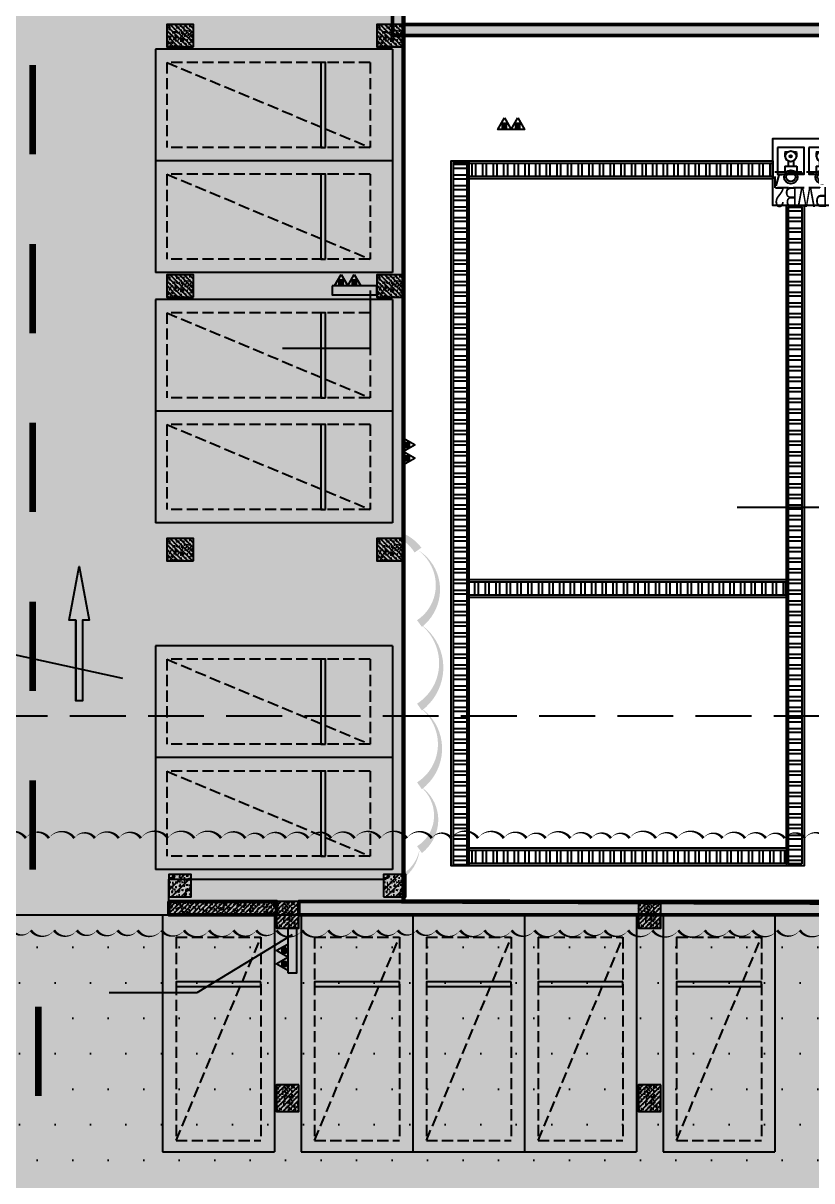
# Model space of a CAD drawing. Extents: x -1338203 to 1886333, y -530034 to 1031844.
# Drawn here: x 637065 to 654712, y 203029 to 228924 of the extents above; entities that cross this region are included whole.
import ezdxf

# ---------------------------------------------------------------- set-up
doc = ezdxf.new("R2010")
doc.units = 0
doc.header["$LTSCALE"] = 1000
doc.header["$MEASUREMENT"] = 0
for name, pattern in [('$2$DASH', [0.35, 0.25, -0.1]), ('A-001-平面B2$0$__DASH', [0.35, 0.25, -0.1]), ('DASH', [0.35, 0.25, -0.1])]:
    doc.linetypes.add(name, pattern=pattern)
for name, color, linetype in [('$0$0A-O-HOLE', 52, 'Continuous'), ('$0$DIM_SYMB', 3, 'Continuous'), ('0A-P-PKNG-LINE', 9, 'Continuous'), ('A-001-平面参照B1$0$0A-ELEV-PATT', 8, 'Continuous'), ('A-001-平面参照B1$0$AUDIT_D_220531184525-2', 40, 'Continuous'), ('p-a-regular', 5, 'Continuous'), ('S001地下一墙柱$0$0S-CW-HATCH', 251, 'Continuous'), ('S001地下一墙柱$0$0S-CW-HATCH-UP', 251, 'Continuous'), ('S001地下一墙柱$0$S001地下一墙柱$0$0S-CC-LINE', 52, 'Continuous'), ('S001地下一墙柱$0$S001地下一墙柱$0$0S-CW-HATCH', 251, 'Continuous'), ('S001地下一墙柱$0$S001地下一墙柱$0$0S-CW-HATCH-UP', 251, 'Continuous'), ('S001地下一墙柱$0$S001地下一墙柱$0$S001地下一墙柱$0$0S-CC-LINE', 52, 'Continuous'), ('中心线', 42, 'Continuous'), ('地面指向箭头', 7, 'Continuous'), ('负一层消火栓$0$0P-ACC-FH', 7, 'Continuous'), ('负一层消火栓$0$0P-DIM-FH', 3, 'Continuous'), ('负一层消火栓$0$0P-EQUIP-FH', 7, 'Continuous'), ('负一层集水坑及排水沟$0$P001-预留预埋-B1$0$A-001-平面B1$0$0A-A-HATH', 8, 'Continuous'), ('负一层集水坑及排水沟$0$P001-预留预埋-B1$0$A-001-平面B1$0$0A-P-ROOF-DRAN', 190, 'Continuous'), ('负一层集水坑及排水沟$0$负一层集水坑及排水沟$0$P001-预留预埋-B1$0$0P-EQUIP-WW', 7, 'Continuous')]:
    doc.layers.add(name, color=color, linetype=linetype)
doc.layers.add('AAD-A-PROOF', color=30, linetype='Continuous', plot=False)
doc.layers.add('p-a-regular-narrow', color=7, linetype='Continuous', true_color=0x9600ff)
doc.layers.add('p-a-wall', color=7, linetype='Continuous', lineweight=50)
doc.layers.add('p-h-walkable', color=7, linetype='Continuous', lineweight=70, true_color=0xf0f0f0)
doc.styles.add('负一层集水坑及排水沟$0$负一层集水坑及排水沟$0$P001-预留预埋-B1$0$AAD-TXT', font='AAD-TXT.shx', dxfattribs={"width": 0.7, "height": 3, "bigfont": 'AAD-HZTXT.shx'})

# ---------------------------------------------------------------- blocks, each defined once
blk = doc.blocks.new('A-001-平面参照B1')
at = {"layer": 'A-001-平面参照B1$0$0A-ELEV-PATT'}
h = blk.add_hatch(dxfattribs=at)
h.set_pattern_fill('DOTS', color=256, scale=500)
h.set_pattern_definition([(0, (-766365.4, -306889.1), (396.875, 793.75), [0, -793.75])])
h.paths.add_polyline_path([(-147679, -109440), (-147679, -97910), (-102629, -97910), (-102629, -114010), (-139289, -114010), (-139289, -113010), (-147319, -113008), (-147319, -109438)])
at = {"layer": 'A-001-平面参照B1$0$AUDIT_D_220531184525-2'}
blk.add_lwpolyline([(-147679, -109440), (-147679, -97910), (-102629, -97910), (-102629, -114010), (-139289, -114010), (-139289, -113010), (-147319, -113008), (-147319, -109438), (-147679, -109440)], dxfattribs=at)
blk = doc.blocks.new('负一层集水坑及排水沟$0$负一层集水坑及排水沟$0$P001-预留预埋-B1$0$P2')
at = {"layer": '负一层集水坑及排水沟$0$负一层集水坑及排水沟$0$P001-预留预埋-B1$0$0P-EQUIP-WW'}
for p, q in [((355593, 79151), (355566, 79151)), ((355593, 79033), (355566, 79033)), ((355593, 79168), (355593, 79016)), ((355603, 79168), (355593, 79168)), ((355603, 79016), (355593, 79016)), ((355603, 79168), (355603, 79016)), ((355609, 79151), (355603, 79151)), ((355609, 79033), (355603, 79033)), ((355609, 79226), (355609, 78958)), ((355730, 79226), (355609, 79226)), ((355730, 79226), (355730, 78958)), ((355843, 79151), (355730, 79151)), ((355843, 79033), (355730, 79033)), ((355928, 79222), (355928, 79211)), ((356019, 79222), (355928, 79222)), ((356019, 79222), (356019, 79190)), ((356019, 78994), (356019, 78962)), ((356032, 79222), (356032, 79179)), ((356048, 79222), (356032, 79222)), ((356032, 79005), (356032, 78962)), ((356048, 79222), (356048, 79159)), ((356048, 79025), (356048, 78962)), ((355730, 78958), (355609, 78958)), ((355928, 78973), (355928, 78962)), ((356019, 78962), (355928, 78962)), ((356048, 78962), (356032, 78962)), ((355593, 78468), (355593, 78316)), ((355603, 78468), (355593, 78468)), ((355603, 78468), (355603, 78316)), ((355609, 78526), (355609, 78258)), ((355730, 78526), (355609, 78526)), ((355730, 78526), (355730, 78258)), ((355928, 78522), (355928, 78511)), ((356019, 78522), (355928, 78522)), ((356019, 78522), (356019, 78490)), ((356032, 78522), (356032, 78479)), ((356048, 78522), (356032, 78522)), ((356048, 78522), (356048, 78459)), ((355593, 78451), (355566, 78451)), ((355593, 78333), (355566, 78333)), ((355603, 78316), (355593, 78316)), ((355609, 78451), (355603, 78451)), ((355609, 78333), (355603, 78333)), ((355730, 78258), (355609, 78258)), ((355843, 78451), (355730, 78451)), ((355843, 78333), (355730, 78333)), ((355928, 78273), (355928, 78262)), ((356019, 78262), (355928, 78262)), ((356019, 78294), (356019, 78262)), ((356032, 78305), (356032, 78262)), ((356048, 78262), (356032, 78262)), ((356048, 78325), (356048, 78262))]:
    blk.add_line(p, q, dxfattribs=at)
for points in [[(354848, 77992), (354848, 79492), (356348, 79492), (356348, 77992)], [(356148, 79392), (355548, 79392), (355548, 78792), (356148, 78792)], [(356148, 78692), (355548, 78692), (355548, 78092), (356148, 78092)]]:
    blk.add_lwpolyline(points, close=True, dxfattribs=at)
for centre, radius in [((355484, 79092), 151), ((355484, 79092), 102), ((355948, 79092), 121), ((355948, 79092), 27), ((355484, 78392), 151), ((355484, 78392), 102), ((355948, 78392), 121), ((355948, 78392), 27)]:
    blk.add_circle(centre, radius, dxfattribs=at)
at = {"layer": '负一层集水坑及排水沟$0$负一层集水坑及排水沟$0$P001-预留预埋-B1$0$0P-EQUIP-WW', "style": '负一层集水坑及排水沟$0$负一层集水坑及排水沟$0$P001-预留预埋-B1$0$AAD-TXT', "width": 0.7}
blk.add_text('PWB2', height=450, rotation=90, dxfattribs=at).set_placement((355263, 78268, 3000))
blk = doc.blocks.new('负一层集水坑及排水沟')
at = {"layer": '负一层集水坑及排水沟$0$P001-预留预埋-B1$0$A-001-平面B1$0$0A-A-HATH'}
h = blk.add_hatch(dxfattribs=at)
h.set_pattern_fill('STEEL', color=256, scale=150, angle=675)
h.set_pattern_definition([(360, (88855.5, -55067.4), (2e-05, 238.125), []), (360, (88939.69, -54983.22), (2e-05, 238.125), [])])
h.paths.add_polyline_path([(-119374, -96793), (-119674, -96793), (-119674, -81072), (-119374, -81072)])
h = blk.add_hatch(dxfattribs=at)
h.set_pattern_fill('STEEL', color=256, scale=150, angle=585)
h.set_pattern_definition([(270, (-77981.1, -289624.32), (238.125, -2e-05), []), (270, (-77896.92, -289708.5), (238.125, -2e-05), [])])
h.paths.add_polyline_path([(-119325, -81394), (-119325, -81094), (-112564, -81094), (-112564, -81394)])
h = blk.add_hatch(dxfattribs=at)
h.set_pattern_fill('STEEL', color=256, scale=150, angle=675)
h.set_pattern_definition([(360, (96355.68, -55067.6), (2e-05, 238.125), []), (360, (96439.87, -54983.42), (2e-05, 238.125), [])])
h.paths.add_polyline_path([(-111874, -96769), (-112174, -96769), (-112174, -82109), (-111874, -82109)])
h = blk.add_hatch(dxfattribs=at)
h.set_pattern_fill('STEEL', color=256, scale=150, angle=585)
h.set_pattern_definition([(270, (-77680.9, -298990.78), (238.125, -2e-05), []), (270, (-77596.71, -299074.97), (238.125, -2e-05), [])])
h.paths.add_polyline_path([(-119325, -90761), (-119325, -90461), (-112264, -90461), (-112264, -90761)])
h = blk.add_hatch(dxfattribs=at)
h.set_pattern_fill('STEEL', color=256, scale=150, angle=585)
h.set_pattern_definition([(270, (-77981.1, -304990.78), (238.125, -2e-05), []), (270, (-77896.92, -305074.97), (238.125, -2e-05), [])])
h.paths.add_polyline_path([(-119325, -96761), (-119325, -96461), (-112267, -96461), (-112267, -96761)])
at = {"layer": '负一层集水坑及排水沟$0$P001-预留预埋-B1$0$A-001-平面B1$0$0A-P-ROOF-DRAN'}
for points in [[(-119325, -81044), (-119325, -96811), (-119724, -96811), (-119724, -81044)], [(-112524, -81444), (-119325, -81444), (-119325, -81044), (-112524, -81044)], [(-119374, -96793), (-119674, -96793), (-119674, -81085), (-119374, -81085)], [(-119325, -81394), (-119325, -81094), (-112543, -81094), (-112543, -81394)], [(-111824, -82044), (-111824, -96811), (-112224, -96811), (-112224, -82044)], [(-111874, -96769), (-112174, -96769), (-112174, -82078), (-111874, -82078)], [(-112224, -90811), (-119325, -90811), (-119325, -90411), (-112224, -90411)], [(-119325, -90761), (-119325, -90461), (-112243, -90461), (-112243, -90761)], [(-112224, -96811), (-119325, -96811), (-119325, -96411), (-112224, -96411)], [(-119325, -96761), (-119325, -96461), (-112267, -96461), (-112267, -96761)]]:
    blk.add_lwpolyline(points, close=True, dxfattribs=at)
at = {"rotation": 90}
blk.add_blockref('负一层集水坑及排水沟$0$负一层集水坑及排水沟$0$P001-预留预埋-B1$0$P2', (-33032, -436892), dxfattribs=at)
blk = doc.blocks.new('A$C2C814229')
at = {"layer": '$0$0A-O-HOLE', "linetype": 'DASH'}
blk.add_lwpolyline([(-111474, -81294), (-111474, -81647), (-112474, -81647), (-112474, -81294)], close=True, dxfattribs=at)
blk.add_lwpolyline([(-111476, -81296), (-112392, -81362), (-112474, -81647)], dxfattribs=at)
blk = doc.blocks.new('负一层消火栓$0$$TwtSys$00000546')
h = blk.add_hatch()
h.set_pattern_fill('ANSI31', color=256, scale=200, style=0)
h.set_pattern_definition([(45, (-38543.802, -6670.83), (-17.67767, 17.67767), [])])
h.paths.add_polyline_path([(-65, 174), (65, 174), (65, 44), (-65, 44)])
for points in [[(0, 344), (-198, 0), (198, 0)], [(-65, 174), (65, 174), (65, 44), (-65, 44)]]:
    blk.add_lwpolyline(points, close=True)
blk = doc.blocks.new('负一层消火栓')
at = {"layer": '负一层消火栓$0$0P-ACC-FH', "elevation": 0}
blk.add_lwpolyline([(-122388, -83844), (-122388, -84044), (-121389, -84044), (-121389, -83844)], close=True, dxfattribs=at)
at = {"layer": '负一层消火栓$0$0P-ACC-FH'}
blk.add_lwpolyline([(-123379, -99210), (-123179, -99210), (-123179, -98210), (-123379, -98210)], close=True, dxfattribs=at)
at = {"layer": '负一层消火栓$0$0P-DIM-FH'}
for p, q in [((-121538, -83944, 800), (-121538, -85242, 800)), ((-121538, -85242, 800), (-123500, -85242, 800)), ((-111124, -88797, 800), (-113327, -88797, 800)), ((-123279, -98360, 800), (-125412, -99658, 800)), ((-125412, -99658, 800), (-127374, -99658, 800))]:
    blk.add_line(p, q, dxfattribs=at)
at = {"layer": '负一层消火栓$0$0P-EQUIP-FH', "xscale": -0.75, "yscale": 0.75, "zscale": 0.75}
for p in [(-118531, -80344), (-118234, -80344), (-122187, -83844, 800), (-121890, -83844, 800)]:
    blk.add_blockref('负一层消火栓$0$$TwtSys$00000546', p, dxfattribs=at)
at = {"layer": '负一层消火栓$0$0P-EQUIP-FH', "zscale": 0.75}
for p, xscale, yscale, rotation in [((-120789, -87398), -0.75, 0.75, 270), ((-120789, -87696), -0.75, 0.75, 270), ((-123379, -98711, 800), -0.7500000000000013, 0.7500000000000013, 90), ((-123379, -99009, 800), -0.7500000000000013, 0.7500000000000013, 90)]:
    blk.add_blockref('负一层消火栓$0$$TwtSys$00000546', p, dxfattribs=dict(at, xscale=xscale, yscale=yscale, rotation=rotation))
blk = doc.blocks.new('剖面位置')
at = {"layer": '$0$DIM_SYMB', "linetype": '$2$DASH', "ltscale": 5}
blk.add_lwpolyline([(-156254, -93458), (-109911, -93458)], dxfattribs=at)
blk.add_lwpolyline([(-156254, -93458), (-109911, -93458)], dxfattribs=at)
blk = doc.blocks.new('直行')
at = {"layer": '地面指向箭头'}
blk.add_hatch(color=251, dxfattribs=at).paths.add_polyline_path([(-29241, 4059962), (-29466, 4058762), (-29316, 4058762), (-29316, 4056961), (-29166, 4056961), (-29166, 4058762), (-29016, 4058762)])
at = {"layer": '地面指向箭头', "color": 251}
blk.add_lwpolyline([(-29316, 4058762), (-29316, 4056961), (-29316, 4058762), (-29316, 4058762), (-29466, 4058762), (-29241, 4059962), (-29016, 4058762), (-29166, 4058762), (-29166, 4056961), (-29316, 4056961), (-29316, 4056961)], dxfattribs=at)
blk = doc.blocks.new('A$C9cb663f1')
at = {"layer": '中心线', "color": 251, "const_width": 150}
for points in [[(224630, -133774), (224630, -135774)], [(224630, -137774), (224630, -139774)], [(224630, -141774), (224630, -143774)], [(224630, -145774), (224630, -147774)], [(224630, -149774), (224630, -151774)], [(224760, -154838), (224760, -156838)]]:
    blk.add_lwpolyline(points, dxfattribs=at)
at = {"layer": '地面指向箭头', "color": 251}
blk.add_blockref('直行', (254912, -4204956), dxfattribs=at)

msp = doc.modelspace()

# ---------------------------------------------------------------- hatches: boundary and pattern name
at = {"layer": 'p-h-walkable', "ltscale": 0.002}
h = msp.add_hatch(color=256, dxfattribs=at)
h.dxf.hatch_style = 1
h.paths.add_polyline_path([(633826.6, 244460.7), (640276.6, 244575.6), (640576.6, 234544.8), (645576.7, 234544.6), (645576.7, 209278.9), (732355.9, 209029), (732355.1, 235229.9), (738506.7, 235229.9), (738506.6, 268838.9), (732734.3, 268838.9), (732734.3, 272898.9), (711963.1, 272898.9), (711963.1, 278984.7), (717256.7, 278984.7), (717256.7, 284049), (733571.6, 284135.6), (733996.6, 290449.1), (739216.6, 290449.1), (739766.6, 284299.1), (754626.6, 284299.1), (755296.6, 290449.1), (760516.6, 290449.1), (760816.6, 283049.1), (760816.3, 275879.2), (775122.6, 275879.2), (776006.6, 274138.9), (776006.6, 259429.1), (778716.6, 259429.1), (778716.6, 238849.1), (783416.6, 238849.1), (783416.6, 237229.1), (782066.6, 237229.1), (782066.6, 234429.1), (779546.6, 234429.1), (779546.6, 237129.1), (773916.6, 237129.1), (773916.6, 243229.1), (764306.6, 243225.6), (764306.6, 236639.1), (760766.6, 236639.1), (760766.6, 234429.1), (758246.6, 234429.1), (758246.6, 238649.1), (762116.6, 238649.1), (762116.6, 243225.6), (748656.6, 243225.6), (748756.3, 207529.1), (800106.6, 207528.9), (800206.7, 201639.7), (812908.2, 202239.1), (812576.6, 180449.3), (744206, 180449.3), (744206, 173439), (728556.7, 173439), (728556.6, 122289.1), (746356.6, 122289.1), (750916.6, 132325.6), (842896.6, 132325.6), (843211.6, 121345.6), (839116.6, 121345.6), (839116.6, 93449.1), (864906.6, 93449.1), (864906.6, 79694), (875856.6, 74929.1), (875856.6, 65749.1), (834560.6, 65749.1), (839142.9, 28436.3), (869465.5, 32160.2), (871163.4, 18334), (873704.3, 18646.1), (877328.9, 5540.2), (761876.2, -8638.5), (761133.2, 2082.3), (764950.9, 5291.5), (763253.1, 19116.3), (799242.7, 23536.1), (793807.6, 65749.1), (750756.6, 65749.1), (751556.6, 81645.6), (636016.6, 81645.6), (636016.6, 96345.6), (629416.6, 96345.6), (629416.6, 118203.2), (622306.6, 118203.2), (622286.6, 139083.2), (644406.6, 137003.2), (644406.6, 129968.2), (656656.6, 129968.2), (656406.6, 138083.2), (712156.6, 138083.2), (711856.6, 184449.1), (581811.6, 184349.1), (581826.6, 197199.1), (585876.6, 197449.1), (585976.6, 209279), (629226.6, 209578.9), (628926.8, 236145.4), (633826.6, 236145.6)])
at = {"layer": 'S001地下一墙柱$0$0S-CW-HATCH'}
h = msp.add_hatch(color=256, dxfattribs=at)
h.dxf.hatch_style = 1
h.paths.add_polyline_path([(642776.7, 286349), (643026.7, 286349), (643026.7, 281948.9), (640276.7, 281948.9), (640276.7, 234544.6), (645576.7, 234544.6), (645576.7, 228894.7), (655591.4, 228894.7), (655591.4, 209279.1), (707306, 209278.9), (707306, 208979.1), (643236.6, 208979.1), (643236.6, 209278.9), (655341.4, 209278.9), (655341.4, 228644.7), (645326.7, 228644.7), (645326.7, 234294.6), (640026.7, 234294.6), (640025.6, 282248.9), (642776.7, 282249)])
h = msp.add_hatch(color=2, dxfattribs=at)
h.dxf.hatch_style = 1
h.paths.add_polyline_path([(640326.7, 209379), (640826.7, 209379), (640826.7, 209879), (640326.7, 209879)])
h = msp.add_hatch(color=2, dxfattribs=at)
h.dxf.hatch_style = 1
h.paths.add_polyline_path([(645126.7, 209379), (645626.7, 209379), (645626.7, 209879), (645126.7, 209879)])
h = msp.add_hatch(color=256, dxfattribs=at)
h.dxf.hatch_style = 1
h.paths.add_polyline_path([(640326.7, 209278.8), (642736.6, 209278.8), (642736.6, 208978.9), (640326.7, 208978.9)])
at = {"layer": 'S001地下一墙柱$0$0S-CW-HATCH-UP'}
h = msp.add_hatch(dxfattribs=at)
h.set_pattern_fill('钢筋混凝土', color=256, scale=30)
h.set_pattern_definition([(45, (-9296980.81, -620439.075), (-53.0330086, 53.0330086), []), (50, (-9296980.81, -620439.08), (215.1780548, -18.8256405), [22.5, -247.5]), (355, (-9296980.8, -620439.08), (-41.6254, 225.65764), [18, -198]), (100.4514, (-9296962.88, -620440.64), (173.5528145, 206.8318626), [19.122057, -210.3426336]), (46.1842, (-9296980.8, -620379.08), (320.1723146, -49.655704), [33.75, -371.25]), (96.6356, (-9296954.13, -620383.2), (280.398812, 292.235361), [28.683086, -315.5139]), (351.1842, (-9296980.8, -620379.08), (280.398584, 292.23558), [27, -297]), (21, (-9296950.81, -620394.08), (179.0721156, -120.7856672), [22.5, -247.5]), (326, (-9296950.8, -620394.08), (72.9945996, 217.5450135), [18, -198]), (71.4514, (-9296935.89, -620404.14), (252.0667886, 96.759149), [19.122057, -210.3426336]), (37.5, (-9296980.81, -620439.075), (3.6479566, 99.86815615), [0, -195.6, 0, -201, 0, -198.75]), (7.5, (-9296980.81, -620439.08), (78.9208612, 118.3235136), [0, -114.6, 0, -191.1, 0, -75.75]), (327.5, (-9297047.71, -620439.075), (160.14673085, -6.7664615), [0, -75, 0, -234, 0, -310.5]), (317.5, (-9297077.71, -620439.08), (174.9558508, 30.0314947), [0, -97.5, 0, -155.4, 0, -220.5])])
h.paths.add_polyline_path([(642776.7, 286349), (643026.7, 286349), (643026.7, 281948.9), (640276.7, 281948.9), (640276.7, 234544.6), (645576.7, 234544.6), (645576.7, 228894.7), (655591.4, 228894.7), (655591.4, 209279.1), (707306, 209278.9), (707306, 208979.1), (643236.6, 208979.1), (643236.6, 209278.9), (655341.4, 209278.9), (655341.4, 228644.7), (645326.7, 228644.7), (645326.7, 234294.6), (640026.7, 234294.6), (640025.6, 282248.9), (642776.7, 282249)])
h = msp.add_hatch(dxfattribs=at)
h.set_pattern_fill('钢筋混凝土', color=2, scale=30, pattern_type=2)
h.set_pattern_definition([(45, (344737.55, 76011.77), (-106.06602, 106.06602), []), (50, (344737.55, 76011.77), (215.17805, -18.82564), [22.5, -247.5]), (355, (344737.55, 76011.77), (-41.6254, 225.65764), [18, -198]), (100.4514, (344755.48, 76010.2), (173.55281, 206.83186), [19.12206, -210.34263]), (46.1842, (344737.55, 76071.77), (320.17231, -49.6557), [33.75, -371.25]), (96.6356, (344764.23, 76067.63), (280.3988, 292.23536), [28.6831, -315.5139]), (351.1842, (344737.55, 76071.77), (280.3986, 292.23558), [27, -297]), (21, (344767.55, 76056.77), (179.07212, -120.78567), [22.5, -247.5]), (326, (344767.55, 76056.77), (72.9946, 217.54501), [18, -198]), (71.4514, (344782.47, 76046.7), (252.06679, 96.75915), [19.12206, -210.34263]), (37.5, (344737.55, 76011.766), (3.647957, 99.868156), [1.5, -195.6, 1.5, -201, 1.5, -198.75]), (7.5, (344737.55, 76011.77), (78.92086, 118.323514), [1.5, -114.6, 1.5, -191.1, 1.5, -75.75]), (327.5, (344670.65, 76011.77), (160.14673, -6.766462), [1.5, -75, 1.5, -234, 1.5, -310.5]), (317.5, (344640.65, 76011.77), (174.95585, 30.031495), [1.5, -97.5, 1.5, -155.4, 1.5, -220.5])])
h.paths.add_polyline_path([(640326.7, 209379), (640826.7, 209379), (640826.7, 209879), (640326.7, 209879)])
h = msp.add_hatch(dxfattribs=at)
h.set_pattern_fill('钢筋混凝土', color=2, scale=30, pattern_type=2)
h.set_pattern_definition([(45, (349537.56, 76011.77), (-106.06602, 106.06602), []), (50, (349537.56, 76011.77), (215.17805, -18.82564), [22.5, -247.5]), (355, (349537.56, 76011.77), (-41.6254, 225.65764), [18, -198]), (100.4514, (349555.49, 76010.2), (173.55281, 206.83186), [19.12206, -210.34263]), (46.1842, (349537.56, 76071.77), (320.17231, -49.6557), [33.75, -371.25]), (96.6356, (349564.24, 76067.63), (280.3988, 292.23536), [28.6831, -315.5139]), (351.1842, (349537.56, 76071.77), (280.3986, 292.23558), [27, -297]), (21, (349567.56, 76056.77), (179.07212, -120.78567), [22.5, -247.5]), (326, (349567.56, 76056.77), (72.9946, 217.54501), [18, -198]), (71.4514, (349582.48, 76046.7), (252.06679, 96.75915), [19.12206, -210.34263]), (37.5, (349537.555, 76011.766), (3.647957, 99.868156), [1.5, -195.6, 1.5, -201, 1.5, -198.75]), (7.5, (349537.56, 76011.77), (78.92086, 118.323514), [1.5, -114.6, 1.5, -191.1, 1.5, -75.75]), (327.5, (349470.655, 76011.77), (160.14673, -6.766462), [1.5, -75, 1.5, -234, 1.5, -310.5]), (317.5, (349440.66, 76011.77), (174.95585, 30.031495), [1.5, -97.5, 1.5, -155.4, 1.5, -220.5])])
h.paths.add_polyline_path([(645126.7, 209379), (645626.7, 209379), (645626.7, 209879), (645126.7, 209879)])
h = msp.add_hatch(dxfattribs=at)
h.set_pattern_fill('钢筋混凝土', color=256, scale=30)
h.set_pattern_definition([(45, (-9246520.87, -620439.19), (-53.0330086, 53.0330086), []), (50, (-9246520.87, -620439.19), (215.1780548, -18.8256405), [22.5, -247.5]), (355, (-9246520.87, -620439.19), (-41.6254, 225.65764), [18, -198]), (100.4514, (-9246502.94, -620440.76), (173.5528145, 206.8318626), [19.122057, -210.3426336]), (46.1842, (-9246520.87, -620379.2), (320.1723146, -49.655704), [33.75, -371.25]), (96.6356, (-9246494.2, -620383.33), (280.398812, 292.235361), [28.683086, -315.5139]), (351.1842, (-9246520.87, -620379.2), (280.398584, 292.23558), [27, -297]), (21, (-9246490.87, -620394.19), (179.0721156, -120.7856672), [22.5, -247.5]), (326, (-9246490.87, -620394.19), (72.9945996, 217.5450135), [18, -198]), (71.4514, (-9246475.94, -620404.25), (252.0667886, 96.759149), [19.122057, -210.3426336]), (37.5, (-9246520.87, -620439.19), (3.6479566, 99.86815615), [0, -195.6, 0, -201, 0, -198.75]), (7.5, (-9246520.87, -620439.19), (78.9208612, 118.3235136), [0, -114.6, 0, -191.1, 0, -75.75]), (327.5, (-9246587.77, -620439.19), (160.14673085, -6.7664615), [0, -75, 0, -234, 0, -310.5]), (317.5, (-9246617.77, -620439.19), (174.9558508, 30.0314947), [0, -97.5, 0, -155.4, 0, -220.5])])
h.paths.add_polyline_path([(640326.7, 209278.8), (642736.6, 209278.8), (642736.6, 208978.9), (640326.7, 208978.9)])
at = {"layer": 'S001地下一墙柱$0$S001地下一墙柱$0$0S-CW-HATCH'}
h = msp.add_hatch(color=256, dxfattribs=at)
h.dxf.hatch_style = 1
h.paths.add_polyline_path([(640876.6, 228394.8), (640876.6, 228894.8), (640276.6, 228894.8), (640276.6, 228394.8)])
h = msp.add_hatch(color=256, dxfattribs=at)
h.dxf.hatch_style = 1
h.paths.add_polyline_path([(645576.7, 228394.8), (645576.7, 228894.8), (644976.7, 228894.8), (644976.7, 228394.8)])
h = msp.add_hatch(color=256, dxfattribs=at)
h.dxf.hatch_style = 1
h.paths.add_polyline_path([(640876.6, 222794.8), (640876.6, 223294.8), (640276.6, 223294.8), (640276.6, 222794.8)])
h = msp.add_hatch(color=256, dxfattribs=at)
h.dxf.hatch_style = 1
h.paths.add_polyline_path([(645576.7, 222794.8), (645576.7, 223294.8), (644976.7, 223294.8), (644976.7, 222794.8)])
h = msp.add_hatch(color=256, dxfattribs=at)
h.dxf.hatch_style = 1
h.paths.add_polyline_path([(640876.6, 216895.5), (640876.6, 217395.5), (640276.6, 217395.5), (640276.6, 216895.5)])
h = msp.add_hatch(color=256, dxfattribs=at)
h.dxf.hatch_style = 1
h.paths.add_polyline_path([(645576.7, 216895.5), (645576.7, 217395.5), (644976.7, 217395.5), (644976.7, 216895.5)])
h = msp.add_hatch(color=256, dxfattribs=at)
h.dxf.hatch_style = 1
h.paths.add_polyline_path([(643236.6, 209278.6), (642736.6, 209278.6), (642736.6, 208678.6), (643236.6, 208678.6)])
h = msp.add_hatch(color=256, dxfattribs=at)
h.dxf.hatch_style = 1
h.paths.add_polyline_path([(651336.6, 209278.3), (650836.6, 209278.3), (650836.6, 208678.3), (651336.6, 208678.3)])
h = msp.add_hatch(color=256, dxfattribs=at)
h.dxf.hatch_style = 1
h.paths.add_polyline_path([(643236.6, 205178.7), (642736.6, 205178.7), (642736.6, 204578.7), (643236.6, 204578.7)])
h = msp.add_hatch(color=256, dxfattribs=at)
h.dxf.hatch_style = 1
h.paths.add_polyline_path([(651336.6, 205179.1), (650836.6, 205179.1), (650836.6, 204579.1), (651336.6, 204579.1)])
at = {"layer": 'S001地下一墙柱$0$S001地下一墙柱$0$0S-CW-HATCH-UP'}
h = msp.add_hatch(dxfattribs=at)
h.set_pattern_fill('钢筋混凝土', color=256, scale=30, angle=-90)
h.set_pattern_definition([(315, (649828.48, 196084.11), (53.03301, 53.03301), []), (320, (649828.48, 196084.1), (-18.8256, -215.1781), [22.5, -247.5]), (265, (649828.48, 196084.1), (225.6576, 41.6254), [18, -198]), (10.4514, (649826.9, 196066.18), (206.8319, -173.5528), [19.122, -210.3426]), (316.1842, (649888.48, 196084.1), (-49.6557, -320.1723), [33.75, -371.25]), (6.6356, (649884.34, 196057.43), (292.2354, -280.3988), [28.683, -315.514]), (261.1842, (649888.48, 196084.1), (292.2356, -280.3986), [27, -297]), (291, (649873.48, 196054.1), (-120.7857, -179.0721), [22.5, -247.5]), (236, (649873.48, 196054.1), (217.545, -72.9946), [18, -198]), (341.4514, (649863.41, 196039.18), (96.7591, -252.0668), [19.122, -210.3426]), (307.5, (649828.48, 196084.11), (99.86816, -3.64796), [0, -195.6, 0, -201, 0, -198.75]), (277.5, (649828.48, 196084.11), (118.3235, -78.92086), [0, -114.6, 0, -191.1, 0, -75.75]), (237.5, (649828.48, 196151.01), (-6.76646, -160.14673), [0, -75, 0, -234, 0, -310.5]), (227.5, (649828.48, 196181.01), (30.0315, -174.95585), [0, -97.5, 0, -155.4, 0, -220.5])])
h.paths.add_polyline_path([(640876.6, 228394.8), (640876.6, 228894.8), (640276.6, 228894.8), (640276.6, 228394.8)])
h = msp.add_hatch(dxfattribs=at)
h.set_pattern_fill('钢筋混凝土', color=256, scale=30, angle=-90)
h.set_pattern_definition([(315, (654528.56, 196084.11), (53.03301, 53.03301), []), (320, (654528.56, 196084.1), (-18.8256, -215.1781), [22.5, -247.5]), (265, (654528.56, 196084.1), (225.6576, 41.6254), [18, -198]), (10.4514, (654526.99, 196066.18), (206.8319, -173.5528), [19.122, -210.3426]), (316.1842, (654588.56, 196084.1), (-49.6557, -320.1723), [33.75, -371.25]), (6.6356, (654584.42, 196057.43), (292.2354, -280.3988), [28.683, -315.514]), (261.1842, (654588.56, 196084.1), (292.2356, -280.3986), [27, -297]), (291, (654573.56, 196054.1), (-120.7857, -179.0721), [22.5, -247.5]), (236, (654573.56, 196054.1), (217.545, -72.9946), [18, -198]), (341.4514, (654563.5, 196039.19), (96.7591, -252.0668), [19.122, -210.3426]), (307.5, (654528.56, 196084.11), (99.86816, -3.64796), [0, -195.6, 0, -201, 0, -198.75]), (277.5, (654528.56, 196084.11), (118.3235, -78.92086), [0, -114.6, 0, -191.1, 0, -75.75]), (237.5, (654528.56, 196151.01), (-6.76646, -160.14673), [0, -75, 0, -234, 0, -310.5]), (227.5, (654528.56, 196181.01), (30.0315, -174.95585), [0, -97.5, 0, -155.4, 0, -220.5])])
h.paths.add_polyline_path([(645576.7, 228394.8), (645576.7, 228894.8), (644976.7, 228894.8), (644976.7, 228394.8)])
h = msp.add_hatch(dxfattribs=at)
h.set_pattern_fill('钢筋混凝土', color=256, scale=30, angle=-90)
h.set_pattern_definition([(315, (649828.48, 190484.11), (53.03301, 53.03301), []), (320, (649828.48, 190484.1), (-18.8256, -215.1781), [22.5, -247.5]), (265, (649828.48, 190484.1), (225.6576, 41.6254), [18, -198]), (10.4514, (649826.9, 190466.18), (206.8319, -173.5528), [19.122, -210.3426]), (316.1842, (649888.48, 190484.1), (-49.6557, -320.1723), [33.75, -371.25]), (6.6356, (649884.34, 190457.43), (292.2354, -280.3988), [28.683, -315.514]), (261.1842, (649888.48, 190484.1), (292.2356, -280.3986), [27, -297]), (291, (649873.48, 190454.1), (-120.7857, -179.0721), [22.5, -247.5]), (236, (649873.48, 190454.1), (217.545, -72.9946), [18, -198]), (341.4514, (649863.41, 190439.18), (96.7591, -252.0668), [19.122, -210.3426]), (307.5, (649828.48, 190484.11), (99.86816, -3.64796), [0, -195.6, 0, -201, 0, -198.75]), (277.5, (649828.48, 190484.11), (118.3235, -78.92086), [0, -114.6, 0, -191.1, 0, -75.75]), (237.5, (649828.48, 190551.01), (-6.76646, -160.14673), [0, -75, 0, -234, 0, -310.5]), (227.5, (649828.48, 190581.01), (30.0315, -174.95585), [0, -97.5, 0, -155.4, 0, -220.5])])
h.paths.add_polyline_path([(640876.6, 222794.8), (640876.6, 223294.8), (640276.6, 223294.8), (640276.6, 222794.8)])
h = msp.add_hatch(dxfattribs=at)
h.set_pattern_fill('钢筋混凝土', color=256, scale=30, angle=-90)
h.set_pattern_definition([(315, (654528.56, 190484.11), (53.03301, 53.03301), []), (320, (654528.56, 190484.1), (-18.8256, -215.1781), [22.5, -247.5]), (265, (654528.56, 190484.1), (225.6576, 41.6254), [18, -198]), (10.4514, (654526.99, 190466.18), (206.8319, -173.5528), [19.122, -210.3426]), (316.1842, (654588.56, 190484.1), (-49.6557, -320.1723), [33.75, -371.25]), (6.6356, (654584.42, 190457.43), (292.2354, -280.3988), [28.683, -315.514]), (261.1842, (654588.56, 190484.1), (292.2356, -280.3986), [27, -297]), (291, (654573.56, 190454.1), (-120.7857, -179.0721), [22.5, -247.5]), (236, (654573.56, 190454.1), (217.545, -72.9946), [18, -198]), (341.4514, (654563.5, 190439.19), (96.7591, -252.0668), [19.122, -210.3426]), (307.5, (654528.56, 190484.11), (99.86816, -3.64796), [0, -195.6, 0, -201, 0, -198.75]), (277.5, (654528.56, 190484.11), (118.3235, -78.92086), [0, -114.6, 0, -191.1, 0, -75.75]), (237.5, (654528.56, 190551.01), (-6.76646, -160.14673), [0, -75, 0, -234, 0, -310.5]), (227.5, (654528.56, 190581.01), (30.0315, -174.95585), [0, -97.5, 0, -155.4, 0, -220.5])])
h.paths.add_polyline_path([(645576.7, 222794.8), (645576.7, 223294.8), (644976.7, 223294.8), (644976.7, 222794.8)])
h = msp.add_hatch(dxfattribs=at)
h.set_pattern_fill('钢筋混凝土', color=256, scale=30, angle=-90)
h.set_pattern_definition([(315, (649828.48, 184584.805), (53.03301, 53.03301), []), (320, (649828.48, 184584.8), (-18.8256, -215.1781), [22.5, -247.5]), (265, (649828.48, 184584.8), (225.6576, 41.6254), [18, -198]), (10.4514, (649826.9, 184566.87), (206.8319, -173.5528), [19.122, -210.3426]), (316.1842, (649888.48, 184584.8), (-49.6557, -320.1723), [33.75, -371.25]), (6.6356, (649884.34, 184558.12), (292.2354, -280.3988), [28.683, -315.514]), (261.1842, (649888.48, 184584.8), (292.2356, -280.3986), [27, -297]), (291, (649873.48, 184554.8), (-120.7857, -179.0721), [22.5, -247.5]), (236, (649873.48, 184554.8), (217.545, -72.9946), [18, -198]), (341.4514, (649863.41, 184539.88), (96.7591, -252.0668), [19.122, -210.3426]), (307.5, (649828.48, 184584.805), (99.86816, -3.64796), [0, -195.6, 0, -201, 0, -198.75]), (277.5, (649828.48, 184584.8), (118.3235, -78.92086), [0, -114.6, 0, -191.1, 0, -75.75]), (237.5, (649828.48, 184651.705), (-6.76646, -160.14673), [0, -75, 0, -234, 0, -310.5]), (227.5, (649828.48, 184681.7), (30.0315, -174.95585), [0, -97.5, 0, -155.4, 0, -220.5])])
h.paths.add_polyline_path([(640876.6, 216895.5), (640876.6, 217395.5), (640276.6, 217395.5), (640276.6, 216895.5)])
h = msp.add_hatch(dxfattribs=at)
h.set_pattern_fill('钢筋混凝土', color=256, scale=30, angle=-90)
h.set_pattern_definition([(315, (654528.56, 184584.806), (53.03301, 53.03301), []), (320, (654528.56, 184584.8), (-18.8256, -215.1781), [22.5, -247.5]), (265, (654528.56, 184584.8), (225.6576, 41.6254), [18, -198]), (10.4514, (654526.99, 184566.87), (206.8319, -173.5528), [19.122, -210.3426]), (316.1842, (654588.56, 184584.8), (-49.6557, -320.1723), [33.75, -371.25]), (6.6356, (654584.42, 184558.12), (292.2354, -280.3988), [28.683, -315.514]), (261.1842, (654588.56, 184584.8), (292.2356, -280.3986), [27, -297]), (291, (654573.56, 184554.8), (-120.7857, -179.0721), [22.5, -247.5]), (236, (654573.56, 184554.8), (217.545, -72.9946), [18, -198]), (341.4514, (654563.5, 184539.88), (96.7591, -252.0668), [19.122, -210.3426]), (307.5, (654528.56, 184584.806), (99.86816, -3.64796), [0, -195.6, 0, -201, 0, -198.75]), (277.5, (654528.56, 184584.81), (118.3235, -78.92086), [0, -114.6, 0, -191.1, 0, -75.75]), (237.5, (654528.56, 184651.706), (-6.76646, -160.14673), [0, -75, 0, -234, 0, -310.5]), (227.5, (654528.56, 184681.7), (30.0315, -174.95585), [0, -97.5, 0, -155.4, 0, -220.5])])
h.paths.add_polyline_path([(645576.7, 216895.5), (645576.7, 217395.5), (644976.7, 217395.5), (644976.7, 216895.5)])
h = msp.add_hatch(dxfattribs=at)
h.set_pattern_fill('钢筋混凝土', color=256, scale=30)
h.set_pattern_definition([(45, (675547.33, 218230.35), (-53.03301, 53.03301), []), (50, (675547.33, 218230.35), (215.1781, -18.8256), [22.5, -247.5]), (355, (675547.33, 218230.35), (-41.6254, 225.6576), [18, -198]), (100.4514, (675565.26, 218228.78), (173.5528, 206.8319), [19.122, -210.3426]), (46.1842, (675547.33, 218290.35), (320.1723, -49.6557), [33.75, -371.25]), (96.6356, (675574, 218286.2), (280.3988, 292.2354), [28.683, -315.514]), (351.1842, (675547.33, 218290.35), (280.3986, 292.2356), [27, -297]), (21, (675577.33, 218275.35), (179.0721, -120.7857), [22.5, -247.5]), (326, (675577.33, 218275.35), (72.9946, 217.545), [18, -198]), (71.4514, (675592.25, 218265.28), (252.0668, 96.7591), [19.122, -210.3426]), (37.5, (675547.33, 218230.35), (3.64796, 99.86816), [0, -195.6, 0, -201, 0, -198.75]), (7.5, (675547.33, 218230.35), (78.92086, 118.3235), [0, -114.6, 0, -191.1, 0, -75.75]), (327.5, (675480.43, 218230.35), (160.14673, -6.76646), [0, -75, 0, -234, 0, -310.5]), (317.5, (675450.43, 218230.35), (174.95585, 30.0315), [0, -97.5, 0, -155.4, 0, -220.5])])
h.paths.add_polyline_path([(643236.6, 209278.6), (642736.6, 209278.6), (642736.6, 208678.6), (643236.6, 208678.6)])
h = msp.add_hatch(dxfattribs=at)
h.set_pattern_fill('钢筋混凝土', color=256, scale=30)
h.set_pattern_definition([(45, (683647.315, 218230), (-53.03301, 53.03301), []), (50, (683647.31, 218230), (215.1781, -18.8256), [22.5, -247.5]), (355, (683647.31, 218230), (-41.6254, 225.6576), [18, -198]), (100.4514, (683665.25, 218228.43), (173.5528, 206.8319), [19.122, -210.3426]), (46.1842, (683647.31, 218290), (320.1723, -49.6557), [33.75, -371.25]), (96.6356, (683674, 218285.86), (280.3988, 292.2354), [28.683, -315.514]), (351.1842, (683647.3, 218290), (280.3986, 292.2356), [27, -297]), (21, (683677.31, 218275), (179.0721, -120.7857), [22.5, -247.5]), (326, (683677.31, 218275), (72.9946, 217.545), [18, -198]), (71.4514, (683692.24, 218264.93), (252.0668, 96.7591), [19.122, -210.3426]), (37.5, (683647.315, 218230), (3.64796, 99.86816), [0, -195.6, 0, -201, 0, -198.75]), (7.5, (683647.31, 218230), (78.92086, 118.3235), [0, -114.6, 0, -191.1, 0, -75.75]), (327.5, (683580.415, 218230), (160.14673, -6.76646), [0, -75, 0, -234, 0, -310.5]), (317.5, (683550.41, 218230), (174.95585, 30.0315), [0, -97.5, 0, -155.4, 0, -220.5])])
h.paths.add_polyline_path([(651336.6, 209278.3), (650836.6, 209278.3), (650836.6, 208678.3), (651336.6, 208678.3)])
h = msp.add_hatch(dxfattribs=at)
h.set_pattern_fill('钢筋混凝土', color=256, scale=30)
h.set_pattern_definition([(45, (675547.33, 214130.4), (-53.03301, 53.03301), []), (50, (675547.33, 214130.4), (215.1781, -18.8256), [22.5, -247.5]), (355, (675547.33, 214130.4), (-41.6254, 225.6576), [18, -198]), (100.4514, (675565.26, 214128.83), (173.5528, 206.8319), [19.122, -210.3426]), (46.1842, (675547.33, 214190.4), (320.1723, -49.6557), [33.75, -371.25]), (96.6356, (675574, 214186.26), (280.3988, 292.2354), [28.683, -315.514]), (351.1842, (675547.33, 214190.4), (280.3986, 292.2356), [27, -297]), (21, (675577.33, 214175.4), (179.0721, -120.7857), [22.5, -247.5]), (326, (675577.33, 214175.4), (72.9946, 217.545), [18, -198]), (71.4514, (675592.25, 214165.33), (252.0668, 96.7591), [19.122, -210.3426]), (37.5, (675547.33, 214130.4), (3.64796, 99.86816), [0, -195.6, 0, -201, 0, -198.75]), (7.5, (675547.33, 214130.4), (78.92086, 118.3235), [0, -114.6, 0, -191.1, 0, -75.75]), (327.5, (675480.43, 214130.4), (160.14673, -6.76646), [0, -75, 0, -234, 0, -310.5]), (317.5, (675450.43, 214130.4), (174.95585, 30.0315), [0, -97.5, 0, -155.4, 0, -220.5])])
h.paths.add_polyline_path([(643236.6, 205178.7), (642736.6, 205178.7), (642736.6, 204578.7), (643236.6, 204578.7)])
h = msp.add_hatch(dxfattribs=at)
h.set_pattern_fill('钢筋混凝土', color=256, scale=30)
h.set_pattern_definition([(45, (683647.33, 214130.786), (-53.03301, 53.03301), []), (50, (683647.33, 214130.79), (215.1781, -18.8256), [22.5, -247.5]), (355, (683647.33, 214130.79), (-41.6254, 225.6576), [18, -198]), (100.4514, (683665.26, 214129.22), (173.5528, 206.8319), [19.122, -210.3426]), (46.1842, (683647.33, 214190.79), (320.1723, -49.6557), [33.75, -371.25]), (96.6356, (683674, 214186.65), (280.3988, 292.2354), [28.683, -315.514]), (351.1842, (683647.33, 214190.8), (280.3986, 292.2356), [27, -297]), (21, (683677.33, 214175.79), (179.0721, -120.7857), [22.5, -247.5]), (326, (683677.33, 214175.79), (72.9946, 217.545), [18, -198]), (71.4514, (683692.25, 214165.72), (252.0668, 96.7591), [19.122, -210.3426]), (37.5, (683647.33, 214130.786), (3.64796, 99.86816), [0, -195.6, 0, -201, 0, -198.75]), (7.5, (683647.33, 214130.79), (78.92086, 118.3235), [0, -114.6, 0, -191.1, 0, -75.75]), (327.5, (683580.43, 214130.79), (160.14673, -6.76646), [0, -75, 0, -234, 0, -310.5]), (317.5, (683550.43, 214130.79), (174.95585, 30.0315), [0, -97.5, 0, -155.4, 0, -220.5])])
h.paths.add_polyline_path([(651336.6, 205179.1), (650836.6, 205179.1), (650836.6, 204579.1), (651336.6, 204579.1)])

# ---------------------------------------------------------------- linework, layer by layer
for p, q in [((645327.1, 228344.9), (640027.1, 228344.9)), ((640027.1, 228344.9), (640027.1, 225844.9)), ((645327.1, 228344.9), (645327.1, 225844.9)), ((645326.9, 225844.9), (640026.9, 225844.9)), ((640026.9, 225844.9), (640026.9, 223344.9)), ((645327.1, 225844.9), (640027.1, 225844.9)), ((645326.9, 225844.9), (645326.9, 223344.9)), ((645326.9, 223344.9), (640026.9, 223344.9)), ((645326.9, 222744.9), (640026.9, 222744.9)), ((640026.9, 222744.9), (640026.9, 220244.9)), ((645326.9, 222744.9), (645326.9, 220244.9)), ((645326.9, 220244.9), (640026.9, 220244.9)), ((645326.9, 220244.9), (640026.9, 220244.9)), ((640026.9, 220244.9), (640026.9, 217744.9)), ((645326.9, 220244.9), (645326.9, 217744.9)), ((645326.9, 217744.9), (640026.9, 217744.9)), ((645326.9, 214994.9), (640026.9, 214994.9)), ((640026.9, 214994.9), (640026.9, 212494.9)), ((645326.9, 214994.9), (645326.9, 212494.9)), ((645326.8, 212494.9), (640026.8, 212494.9)), ((640026.8, 212494.9), (640026.8, 209994.9)), ((645326.9, 212494.9), (640026.9, 212494.9)), ((645326.8, 212494.9), (645326.8, 209994.9)), ((645326.8, 209994.9), (640026.8, 209994.9)), ((640186.5, 208979.2), (640186.5, 203679.2)), ((640186.5, 208979.2), (642686.5, 208979.2)), ((642686.5, 208979.2), (642686.5, 203679.2)), ((643286.5, 208979.2), (643286.5, 203679.2)), ((643286.5, 208979.2), (645786.5, 208979.2)), ((645786.5, 208979.2), (645786.5, 203679.2)), ((645786.5, 208979.2), (645786.5, 203679.2)), ((645786.5, 208979.2), (648286.5, 208979.2)), ((648286.5, 208979.2), (648286.5, 203679.2)), ((648286.5, 208979.1), (648286.5, 203679.1)), ((648286.5, 208979.1), (650786.5, 208979.1)), ((650786.5, 208979.1), (650786.5, 203679.1)), ((651386.5, 208979.2), (651386.5, 203679.2)), ((651386.5, 208979.2), (653886.5, 208979.2)), ((653886.5, 208979.2), (653886.5, 203679.2)), ((640186.5, 203679.2), (642686.5, 203679.2)), ((643286.5, 203679.2), (645786.5, 203679.2)), ((645786.5, 203679.2), (648286.5, 203679.2)), ((648286.5, 203679.1), (650786.5, 203679.1)), ((651386.5, 203679.2), (653886.5, 203679.2))]:
    msp.add_line(p, q)
at = {"linetype": 'A-001-平面B2$0$__DASH'}
for p, q in [((640277.1, 228044.9), (640277.1, 226144.9)), ((644827.1, 228044.9), (640277.1, 228044.9)), ((644827.1, 228044.9), (644827.1, 226144.9)), ((644827.1, 226144.9), (640277.1, 226144.9)), ((640276.9, 225544.9), (640276.9, 223644.9)), ((644826.9, 225544.9), (640276.9, 225544.9)), ((644826.9, 225544.9), (644826.9, 223644.9)), ((644826.9, 223644.9), (640276.9, 223644.9)), ((640276.9, 222444.9), (640276.9, 220544.9)), ((644826.9, 222444.9), (640276.9, 222444.9)), ((644826.9, 222444.9), (644826.9, 220544.9)), ((644826.9, 220544.9), (640276.9, 220544.9)), ((640276.9, 219944.9), (640276.9, 218044.9)), ((644826.9, 219944.9), (640276.9, 219944.9)), ((644826.9, 219944.9), (644826.9, 218044.9)), ((644826.9, 218044.9), (640276.9, 218044.9)), ((640276.9, 214694.9), (640276.9, 212794.9)), ((644826.9, 214694.9), (640276.9, 214694.9)), ((644826.9, 214694.9), (644826.9, 212794.9)), ((644826.9, 212794.9), (640276.9, 212794.9)), ((640276.8, 212194.9), (640276.8, 210294.9)), ((644826.8, 212194.9), (640276.8, 212194.9)), ((644826.8, 212194.9), (644826.8, 210294.9)), ((644826.8, 210294.9), (640276.8, 210294.9)), ((640486.5, 208479.2), (642386.5, 208479.2)), ((640486.5, 208479.2), (640486.5, 203929.2)), ((642386.5, 208479.2), (642386.5, 203929.2)), ((643586.5, 208479.2), (645486.5, 208479.2)), ((643586.5, 208479.2), (643586.5, 203929.2)), ((645486.5, 208479.2), (645486.5, 203929.2)), ((646086.5, 208479.2), (647986.5, 208479.2)), ((646086.5, 208479.2), (646086.5, 203929.2)), ((647986.5, 208479.2), (647986.5, 203929.2)), ((648586.5, 208479.1), (650486.5, 208479.1)), ((648586.5, 208479.1), (648586.5, 203929.1)), ((650486.5, 208479.1), (650486.5, 203929.1)), ((651686.5, 208479.2), (653586.5, 208479.2)), ((651686.5, 208479.2), (651686.5, 203929.2)), ((653586.5, 208479.2), (653586.5, 203929.2)), ((640486.5, 203929.2), (642386.5, 203929.2)), ((643586.5, 203929.2), (645486.5, 203929.2)), ((646086.5, 203929.2), (647986.5, 203929.2)), ((648586.5, 203929.1), (650486.5, 203929.1)), ((651686.5, 203929.2), (653586.5, 203929.2))]:
    msp.add_line(p, q, dxfattribs=at)
for points in [[(640277.1, 228044.9), (644827.1, 226144.9)], [(640276.9, 225544.9), (644826.9, 223644.9)], [(640276.9, 222444.9), (644826.9, 220544.9)], [(640276.9, 219944.9), (644826.9, 218044.9)], [(640276.9, 214694.9), (644826.9, 212794.9)], [(640276.8, 212194.9), (644826.8, 210294.9)], [(640486.5, 203929.2), (642386.5, 208479.2)], [(643586.5, 203929.2), (645486.5, 208479.2)], [(646086.5, 203929.2), (647986.5, 208479.2)], [(648586.5, 203929.1), (650486.5, 208479.1)], [(651686.5, 203929.2), (653586.5, 208479.2)]]:
    msp.add_lwpolyline(points, dxfattribs=at)
for points in [[(643827.1, 226144.9), (643827.1, 228044.9), (643727.1, 228044.9), (643727.1, 226144.9)], [(643826.9, 223644.9), (643826.9, 225544.9), (643726.9, 225544.9), (643726.9, 223644.9)], [(643826.9, 220544.9), (643826.9, 222444.9), (643726.9, 222444.9), (643726.9, 220544.9)], [(643826.9, 218044.9), (643826.9, 219944.9), (643726.9, 219944.9), (643726.9, 218044.9)], [(643826.9, 212794.9), (643826.9, 214694.9), (643726.9, 214694.9), (643726.9, 212794.9)], [(643826.8, 210294.9), (643826.8, 212194.9), (643726.8, 212194.9), (643726.8, 210294.9)], [(642386.5, 207479.2), (640486.5, 207479.2), (640486.5, 207379.2), (642386.5, 207379.2)], [(645486.5, 207479.2), (643586.5, 207479.2), (643586.5, 207379.2), (645486.5, 207379.2)], [(647986.5, 207479.2), (646086.5, 207479.2), (646086.5, 207379.2), (647986.5, 207379.2)], [(650486.5, 207479.1), (648586.5, 207479.1), (648586.5, 207379.1), (650486.5, 207379.1)], [(653586.5, 207479.2), (651686.5, 207479.2), (651686.5, 207379.2), (653586.5, 207379.2)]]:
    msp.add_lwpolyline(points, close=True)
msp.add_lwpolyline([(640326.7, 209278.8), (640326.7, 209778.8), (645126.7, 209778.8)])
at = {"layer": 'AAD-A-PROOF', "color": 241, "ltscale": 0.002}
msp.add_line((639297.6, 214263.9), (380309.5, 271048.6), dxfattribs=at)
at = {"layer": 'AAD-A-PROOF', "color": 241}
msp.add_lwpolyline([(639702.7, 217137.3, 0, 186.9, -0.5205671), (641346.5, 217137.3, 0, 186.9, -0.5205671), (643036.9, 217137.3, 0, 186.9, -0.5205671), (644300.2, 217137.3, 0, 186.9, -0.5205671), (645900.2, 217137.3, 0, 186.9, -0.5205671), (645933.3, 215493.4, 0, 186.9, -0.5205671), (645933.3, 213626.4, 0, 186.9, -0.5205671), (645933.3, 211865.8, 0, 186.9, -0.5205671), (645933.3, 210437.7, 0, 186.9, -0.5205671), (644715.4, 209805.1, 0, 186.9, -0.5205671), (643226.8, 209805.1, 0, 186.9, -0.5205671), (641841.9, 209805.1, 0, 186.9, -0.5205671), (640224, 209805.1, 0, 186.9, -0.5205671), (639702.7, 211095.1, 0, 186.9, -0.5205671), (639702.7, 212348.6, 0, 186.9, -0.5205671), (639702.7, 213653.8, 0, 186.9, -0.5205671), (639702.7, 215296.5, 0, 186.9, -0.5205671)], format="xyseb", close=True, dxfattribs=at)
for points in [[(636549.5, 210694, 0, 61.8, -0.5205671), (637125.7, 210694, 0, 61.8, -0.5205671), (637642.8, 210694, 0, 61.8, -0.5205671), (638210.4, 210694, 0, 61.8, -0.5205671), (638669.5, 210694, 0, 61.8, -0.5205671), (639203.8, 210694, 0, 61.8, -0.5205671), (639700.6, 210694, 0, 61.8, -0.5205671), (640302.8, 210694, 0, 61.8, -0.5205671), (640895, 210694, 0, 61.8, -0.5205671), (641493.3, 210694, 0, 61.8, -0.5205671), (642037.2, 210694, 0, 61.8, -0.5205671), (642454.5, 210694, 0, 61.8, -0.5205671), (642944.5, 210694, 0, 61.8, -0.5205671), (643446.5, 210694, 0, 61.8, -0.5205671), (643955.8, 210694, 0, 61.8, -0.5205671), (644481.4, 210694, 0, 61.8, -0.5205671), (645060.6, 210694, 0, 61.8, -0.5205671), (645651.7, 210694, 0, 61.8, -0.5205671), (646209, 210694, 0, 61.8, -0.5205671), (646641.1, 210694, 0, 61.8, -0.5205671), (647244.1, 210694, 0, 61.8, -0.5205671), (647820.7, 210694, 0, 61.8, -0.5205671), (648327.7, 210694, 0, 61.8, -0.5205671), (648753.8, 210694, 0, 61.8, -0.5205671), (649308.1, 210694, 0, 61.8, -0.5205671), (649781.9, 210694, 0, 61.8, -0.5205671), (650217.9, 210694, 0, 61.8, -0.5205671), (650634.7, 210694, 0, 61.8, -0.5205671), (651224.5, 210694, 0, 61.8, -0.5205671), (651694, 210694, 0, 61.8, -0.5205671), (652287.2, 210694, 0, 61.8, -0.5205671), (652712.6, 210694, 0, 61.8, -0.5205671), (653217.5, 210694, 0, 61.8, -0.5205671), (653683.1, 210694, 0, 61.8, -0.5205671), (654104.9, 210694, 0, 61.8, -0.5205671), (654556.5, 210694, 0, 61.8, -0.5205671), (655027.4, 210694, 0, 61.8, -0.5205671)], [(655002, 208633.7, 0, 61.8, -0.5205671), (654441, 208633.7, 0, 61.8, -0.5205671), (653935.8, 208633.7, 0, 61.8, -0.5205671), (653385.2, 208633.7, 0, 61.8, -0.5205671), (652863.7, 208633.7, 0, 61.8, -0.5205671), (652315.8, 208633.7, 0, 61.8, -0.5205671), (651724.2, 208633.7, 0, 61.8, -0.5205671), (651144.1, 208633.7, 0, 61.8, -0.5205671), (650601.6, 208633.7, 0, 61.8, -0.5205671), (650076.6, 208633.7, 0, 61.8, -0.5205671), (649613.8, 208633.7, 0, 61.8, -0.5205671), (649060.4, 208633.7, 0, 61.8, -0.5205671), (648507.5, 208633.7, 0, 61.8, -0.5205671), (647995.6, 208633.7, 0, 61.8, -0.5205671), (647386.1, 208633.7, 0, 61.8, -0.5205671), (646843.4, 208633.7, 0, 61.8, -0.5205671), (646301.6, 208633.7, 0, 61.8, -0.5205671), (645862.6, 208633.7, 0, 61.8, -0.5205671), (645449.2, 208633.7, 0, 61.8, -0.5205671), (644993.9, 208633.7, 0, 61.8, -0.5205671), (644437.3, 208633.7, 0, 61.8, -0.5205671), (643891.3, 208633.7, 0, 61.8, -0.5205671), (643307, 208633.7, 0, 61.8, -0.5205671), (642735, 208633.7, 0, 61.8, -0.5205671), (642281.7, 208633.7, 0, 61.8, -0.5205671), (641771.5, 208633.7, 0, 61.8, -0.5205671), (641226.9, 208633.7, 0, 61.8, -0.5205671), (640663.2, 208633.7, 0, 61.8, -0.5205671), (640160.3, 208633.7, 0, 61.8, -0.5205671), (639625.5, 208633.7, 0, 61.8, -0.5205671), (639178.2, 208633.7, 0, 61.8, -0.5205671), (638710.2, 208633.7, 0, 61.8, -0.5205671), (638266.6, 208633.7, 0, 61.8, -0.5205671), (637755.8, 208633.7, 0, 61.8, -0.5205671), (637236, 208633.7, 0, 61.8, -0.5205671), (636820.9, 208633.7, 0, 61.8, -0.5205671)]]:
    msp.add_lwpolyline(points, format="xyseb", dxfattribs=at)
at = {"layer": 'p-a-regular', "ltscale": 0.002, "const_width": 1000}
for points in [[(644827.1, 227094.9), (640277.1, 227094.9)], [(644826.9, 224594.9), (640276.9, 224594.9)], [(644826.9, 221494.9), (640276.9, 221494.9)], [(644826.9, 218994.9), (640276.9, 218994.9)], [(644826.9, 213744.9), (640276.9, 213744.9)], [(644826.8, 211244.9), (640276.8, 211244.9)], [(641436.5, 208479.2), (641436.5, 203929.2)], [(644536.5, 208479.2), (644536.5, 203929.2)], [(649536.5, 208479.1), (649536.5, 203929.1)], [(652636.5, 208479.2), (652636.5, 203929.2)]]:
    msp.add_lwpolyline(points, dxfattribs=at)
at = {"layer": 'p-a-regular-narrow', "ltscale": 0.002, "const_width": 1000}
msp.add_lwpolyline([(647036.5, 208479.2), (647036.5, 203929.2)], dxfattribs=at)
at = {"layer": 'p-a-wall', "elevation": 0, "flags": 128}
msp.add_lwpolyline([(642776.7, 286349), (643026.7, 286349), (643026.7, 281948.9), (640276.7, 281948.9), (640276.7, 234544.6), (645576.7, 234544.6), (645576.7, 228894.7), (655591.4, 228894.7), (655591.4, 209279.1), (707306, 209278.9), (707306, 208979.1), (643236.6, 208979.1), (643236.6, 209278.9), (655341.4, 209278.9), (655341.4, 228644.7), (645326.7, 228644.7), (645326.7, 234294.6), (640026.7, 234294.6), (640025.6, 282248.9), (642776.7, 282249)], close=True, dxfattribs=at)
at = {"layer": 'p-a-wall'}
msp.add_lwpolyline([(640326.7, 209278.8), (642736.6, 209278.8), (642736.6, 208978.9), (640326.7, 208978.9)], close=True, dxfattribs=at)
at = {"layer": 'p-h-walkable', "ltscale": 0.002, "const_width": 100}
msp.add_lwpolyline([(711856.6, 184449.1), (581811.6, 184349.1), (581826.6, 197199.1), (585876.6, 197449.1), (585976.6, 209279), (629226.6, 209578.9), (628926.8, 236145.4), (633826.6, 236145.6), (633826.6, 244460.7), (640276.6, 244575.6), (640576.6, 234544.8), (645576.7, 234544.6), (645576.7, 209278.9), (732355.9, 209029)], dxfattribs=at)
at = {"layer": 'S001地下一墙柱$0$S001地下一墙柱$0$0S-CC-LINE'}
for points in [[(640876.6, 228394.8), (640876.6, 228894.8), (640276.6, 228894.8), (640276.6, 228394.8)], [(645576.7, 228394.8), (645576.7, 228894.8), (644976.7, 228894.8), (644976.7, 228394.8)], [(640876.6, 222794.8), (640876.6, 223294.8), (640276.6, 223294.8), (640276.6, 222794.8)], [(645576.7, 222794.8), (645576.7, 223294.8), (644976.7, 223294.8), (644976.7, 222794.8)], [(640876.6, 216895.5), (640876.6, 217395.5), (640276.6, 217395.5), (640276.6, 216895.5)], [(645576.7, 216895.5), (645576.7, 217395.5), (644976.7, 217395.5), (644976.7, 216895.5)], [(643236.6, 209278.6), (642736.6, 209278.6), (642736.6, 208678.6), (643236.6, 208678.6)], [(651336.6, 209278.3), (650836.6, 209278.3), (650836.6, 208678.3), (651336.6, 208678.3)], [(643236.6, 205178.7), (642736.6, 205178.7), (642736.6, 204578.7), (643236.6, 204578.7)], [(651336.6, 205179.1), (650836.6, 205179.1), (650836.6, 204579.1), (651336.6, 204579.1)]]:
    msp.add_lwpolyline(points, close=True, dxfattribs=at)
at = {"layer": 'S001地下一墙柱$0$S001地下一墙柱$0$S001地下一墙柱$0$0S-CC-LINE', "color": 2, "elevation": 0}
msp.add_lwpolyline([(640326.7, 209379), (640826.7, 209379), (640826.7, 209879), (640326.7, 209879)], close=True, dxfattribs=at)
at = {"layer": 'S001地下一墙柱$0$S001地下一墙柱$0$S001地下一墙柱$0$0S-CC-LINE', "color": 2}
msp.add_lwpolyline([(645126.7, 209379), (645626.7, 209379), (645626.7, 209879), (645126.7, 209879)], close=True, dxfattribs=at)

# ---------------------------------------------------------------- block references
msp.add_blockref('A-001-平面参照B1', (766365.4, 306889.1))
at = {"ltscale": 0.002}
for name, p in [('负一层消火栓', (766365.4, 306889.1)), ('负一层集水坑及排水沟', (766365.4, 306889.1)), ('A$C9cb663f1', (412646.2, 361761.3))]:
    msp.add_blockref(name, p, dxfattribs=at)
at = {"layer": '0A-P-PKNG-LINE', "ltscale": 0.002}
msp.add_blockref('A$C2C814229', (766365.4, 306889.1), dxfattribs=at)
at = {"layer": 'AAD-A-PROOF'}
msp.add_blockref('剖面位置', (766365.4, 306889.1), dxfattribs=at)

doc.saveas('drawing.dxf')
